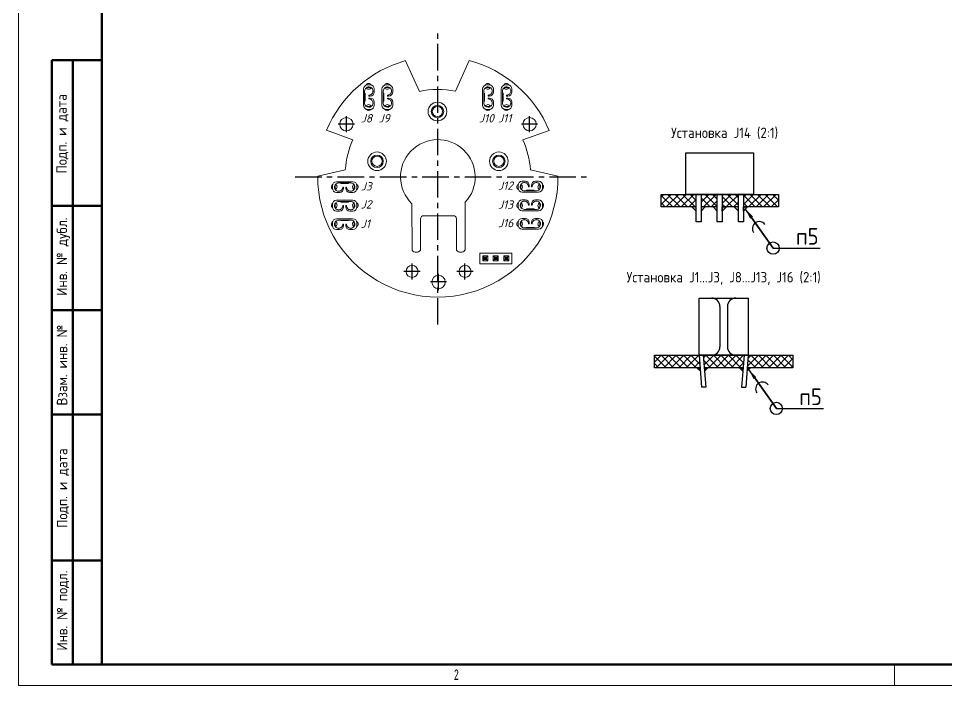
# Model space of a CAD drawing. Header units: millimetres. Extents: x 0 to 420, y 0 to 297.
# Drawn here: x 0 to 222.5, y 0 to 160 of the extents above; entities that cross this region are included whole.
import ezdxf
from ezdxf import colors
from ezdxf.entities.mleader import LeaderData, LeaderLine
from ezdxf.math import Vec2, Vec3

# ---------------------------------------------------------------- set-up
doc = ezdxf.new("R2010")
doc.units = ezdxf.units.MM
doc.linetypes.add('CENTER', pattern=[10.16, 6.35, -1.27, 1.27, -1.27])
doc.layers.add('ОСНОВНОЙ', color=7, linetype='Continuous', lineweight=25)
doc.styles.add('SLDTEXTSTYLE2', font='TXT', dxfattribs={"width": 0.605})
doc.styles.add('ГОСТ 2.304', font='isocpeui.ttf')
doc.styles.add('СПДС', font='isocpeur.ttf', dxfattribs={"width": 0.9})

# ---------------------------------------------------------------- blocks, each defined once
blk = doc.blocks.new('A$Ccf4c5d8f')
at = {"color": 0, "linetype": 'Continuous', "lineweight": 0}
for p, q in [((-167.15, 89.34), (-167.15, 91.88)), ((-167.15, 91.88), (-159.53, 91.88)), ((-159.53, 91.88), (-159.53, 89.34)), ((-159.53, 89.34), (-167.15, 89.34)), ((-166.48, 91.21), (-165.28, 91.21)), ((-166.48, 90.01), (-166.48, 91.21)), ((-166.48, 91.21), (-166.18, 90.91)), ((-166.48, 90.01), (-166.18, 90.31)), ((-165.28, 90.01), (-166.48, 90.01)), ((-166.18, 90.91), (-165.58, 90.91)), ((-166.18, 90.31), (-166.18, 90.91)), ((-166.18, 90.91), (-165.58, 90.91)), ((-166.18, 90.31), (-166.18, 90.91)), ((-166.13, 90.71), (-166.18, 90.71)), ((-166.13, 90.51), (-166.18, 90.51)), ((-165.58, 90.31), (-166.18, 90.31)), ((-165.58, 90.31), (-166.18, 90.31)), ((-165.63, 90.71), (-166.13, 90.71)), ((-166.13, 90.71), (-166.13, 90.51)), ((-165.63, 90.51), (-166.13, 90.51)), ((-165.58, 90.71), (-165.63, 90.71)), ((-165.63, 90.71), (-165.63, 90.51)), ((-165.58, 90.51), (-165.63, 90.51)), ((-165.28, 91.21), (-165.58, 90.91)), ((-165.58, 90.91), (-165.58, 90.31)), ((-165.58, 90.91), (-165.58, 90.31)), ((-165.28, 90.01), (-165.58, 90.31)), ((-165.28, 91.21), (-165.28, 90.01)), ((-163.94, 90.01), (-163.94, 91.21)), ((-163.94, 91.21), (-162.74, 91.21)), ((-163.94, 91.21), (-163.64, 90.91)), ((-163.94, 90.01), (-163.64, 90.31)), ((-162.74, 90.01), (-163.94, 90.01)), ((-163.64, 90.31), (-163.64, 90.91)), ((-163.64, 90.91), (-163.04, 90.91)), ((-163.64, 90.91), (-163.04, 90.91)), ((-163.64, 90.31), (-163.64, 90.91)), ((-163.59, 90.71), (-163.64, 90.71)), ((-163.59, 90.51), (-163.64, 90.51)), ((-163.04, 90.31), (-163.64, 90.31)), ((-163.04, 90.31), (-163.64, 90.31)), ((-163.09, 90.71), (-163.59, 90.71)), ((-163.59, 90.71), (-163.59, 90.51)), ((-163.09, 90.51), (-163.59, 90.51)), ((-163.04, 90.71), (-163.09, 90.71)), ((-163.09, 90.71), (-163.09, 90.51)), ((-163.04, 90.51), (-163.09, 90.51)), ((-162.74, 91.21), (-163.04, 90.91)), ((-163.04, 90.91), (-163.04, 90.31)), ((-163.04, 90.91), (-163.04, 90.31)), ((-162.74, 90.01), (-163.04, 90.31)), ((-162.74, 91.21), (-162.74, 90.01)), ((-161.4, 91.21), (-160.2, 91.21)), ((-161.4, 90.01), (-161.4, 91.21)), ((-161.4, 91.21), (-161.1, 90.91)), ((-161.4, 90.01), (-161.1, 90.31)), ((-160.2, 90.01), (-161.4, 90.01)), ((-161.1, 90.91), (-160.5, 90.91)), ((-161.1, 90.31), (-161.1, 90.91)), ((-161.1, 90.91), (-160.5, 90.91)), ((-161.1, 90.31), (-161.1, 90.91)), ((-161.05, 90.71), (-161.1, 90.71)), ((-161.05, 90.51), (-161.1, 90.51)), ((-160.5, 90.31), (-161.1, 90.31)), ((-160.5, 90.31), (-161.1, 90.31)), ((-160.55, 90.71), (-161.05, 90.71)), ((-161.05, 90.71), (-161.05, 90.51)), ((-160.55, 90.51), (-161.05, 90.51)), ((-160.5, 90.71), (-160.55, 90.71)), ((-160.55, 90.71), (-160.55, 90.51)), ((-160.5, 90.51), (-160.55, 90.51)), ((-160.2, 91.21), (-160.5, 90.91)), ((-160.5, 90.91), (-160.5, 90.31)), ((-160.5, 90.91), (-160.5, 90.31)), ((-160.2, 90.01), (-160.5, 90.31)), ((-160.2, 91.21), (-160.2, 90.01)), ((-155.96, 88.65), (-155.96, 77.22)), ((-153.92, 81.13), (-153.92, 88.65)), ((-145.29, 88.65), (-145.29, 81.13)), ((-143.23, 77.5), (-143.26, 88.65)), ((-174.58, 82.01), (-174.58, 82.6)), ((-173.93, 81.79), (-173.93, 82.83)), ((-173.58, 83.6), (-169.69, 83.6)), ((-170.19, 83.31), (-173.08, 83.31)), ((-172.58, 83.16), (-172.58, 83.31)), ((-170.68, 83.16), (-172.58, 83.16)), ((-170.68, 83.16), (-170.68, 83.31)), ((-169.34, 81.79), (-169.34, 82.83)), ((-168.69, 82.01), (-168.69, 82.6)), ((-130.05, 82.92), (-130.05, 82.69)), ((-130.02, 82.92), (-130.05, 82.92)), ((-130.05, 82.69), (-130.05, 82.1)), ((-129.4, 82.92), (-129.4, 82.92)), ((-129.4, 82.92), (-129.4, 81.87)), ((-129.4, 82.92), (-129.4, 82.92)), ((-128.35, 83.69), (-129.05, 83.69)), ((-127.35, 82.4), (-127.55, 82.4)), ((-127.35, 82.69), (-127.35, 82.4)), ((-126.85, 82.4), (-126.85, 82.69)), ((-126.66, 82.4), (-126.85, 82.4)), ((-125.16, 83.69), (-125.85, 83.69)), ((-124.8, 82.92), (-124.81, 82.92)), ((-124.81, 82.92), (-124.81, 82.92)), ((-124.81, 82.92), (-124.81, 81.87)), ((-124.16, 82.92), (-124.18, 82.92)), ((-124.16, 82.92), (-124.16, 82.69)), ((-124.16, 82.69), (-124.16, 82.1)), ((-174.58, 81.79), (-174.58, 82.01)), ((-174.58, 81.79), (-174.55, 81.79)), ((-173.93, 81.79), (-173.93, 81.79)), ((-173.93, 81.79), (-173.93, 81.79)), ((-173.58, 81.01), (-172.88, 81.01)), ((-172.08, 82.31), (-171.88, 82.31)), ((-171.88, 82.31), (-171.88, 82.01)), ((-171.38, 82.01), (-171.38, 82.31)), ((-171.38, 82.31), (-171.19, 82.31)), ((-170.38, 81.01), (-169.69, 81.01)), ((-169.34, 81.79), (-169.34, 81.79)), ((-169.34, 81.79), (-169.33, 81.79)), ((-168.71, 81.79), (-168.69, 81.79)), ((-168.69, 81.79), (-168.69, 82.01)), ((-146.05, 80.37), (-153.13, 80.37)), ((-125.16, 81.1), (-129.05, 81.1)), ((-128.55, 81.4), (-125.66, 81.4)), ((-128.05, 81.55), (-128.05, 81.4)), ((-128.05, 81.55), (-126.15, 81.55)), ((-126.15, 81.55), (-126.15, 81.4)), ((-174.58, 77.57), (-174.58, 78.16)), ((-173.93, 77.34), (-173.93, 78.39)), ((-173.58, 79.16), (-169.69, 79.16)), ((-170.19, 78.86), (-173.08, 78.86)), ((-172.58, 78.71), (-172.58, 78.86)), ((-170.68, 78.71), (-172.58, 78.71)), ((-170.68, 78.71), (-170.68, 78.86)), ((-169.34, 77.34), (-169.34, 78.39)), ((-168.69, 77.57), (-168.69, 78.16)), ((-130.05, 78.47), (-130.05, 78.25)), ((-130.02, 78.47), (-130.05, 78.47)), ((-130.05, 78.25), (-130.05, 77.66)), ((-129.4, 78.47), (-129.4, 78.47)), ((-129.4, 78.47), (-129.4, 77.43)), ((-129.4, 78.47), (-129.4, 78.47)), ((-128.35, 79.25), (-129.05, 79.25)), ((-127.35, 77.95), (-127.55, 77.95)), ((-127.35, 78.25), (-127.35, 77.95)), ((-126.85, 77.95), (-126.85, 78.25)), ((-126.66, 77.95), (-126.85, 77.95)), ((-125.16, 79.25), (-125.85, 79.25)), ((-124.8, 78.47), (-124.81, 78.47)), ((-124.81, 78.47), (-124.81, 78.47)), ((-124.81, 78.47), (-124.81, 77.43)), ((-124.16, 78.47), (-124.18, 78.47)), ((-124.16, 78.47), (-124.16, 78.25)), ((-124.16, 78.25), (-124.16, 77.66)), ((-174.58, 77.34), (-174.58, 77.57)), ((-174.58, 77.34), (-174.55, 77.34)), ((-173.93, 77.34), (-173.93, 77.34)), ((-173.93, 77.34), (-173.93, 77.34)), ((-173.58, 76.57), (-172.88, 76.57)), ((-172.08, 77.86), (-171.88, 77.86)), ((-171.88, 77.86), (-171.88, 77.57)), ((-171.38, 77.57), (-171.38, 77.86)), ((-171.38, 77.86), (-171.19, 77.86)), ((-170.38, 76.57), (-169.69, 76.57)), ((-169.34, 77.34), (-169.34, 77.34)), ((-169.34, 77.34), (-169.33, 77.34)), ((-168.71, 77.34), (-168.69, 77.34)), ((-168.69, 77.34), (-168.69, 77.57)), ((-125.16, 76.66), (-129.05, 76.66)), ((-128.55, 76.95), (-125.66, 76.95)), ((-128.05, 77.1), (-128.05, 76.95)), ((-128.05, 77.1), (-126.15, 77.1)), ((-126.15, 77.1), (-126.15, 76.95)), ((-174.58, 73.12), (-174.58, 73.71)), ((-173.93, 72.9), (-173.93, 73.94)), ((-173.58, 74.71), (-169.69, 74.71)), ((-170.19, 74.42), (-173.08, 74.42)), ((-172.58, 74.27), (-172.58, 74.42)), ((-170.68, 74.27), (-172.58, 74.27)), ((-172.08, 73.42), (-171.88, 73.42)), ((-171.88, 73.42), (-171.88, 73.12)), ((-171.38, 73.12), (-171.38, 73.42)), ((-171.38, 73.42), (-171.19, 73.42)), ((-170.68, 74.27), (-170.68, 74.42)), ((-169.34, 72.9), (-169.34, 73.94)), ((-168.69, 73.12), (-168.69, 73.71)), ((-130.05, 74.03), (-130.05, 73.8)), ((-130.02, 74.03), (-130.05, 74.03)), ((-130.05, 73.8), (-130.05, 73.21)), ((-129.4, 74.03), (-129.4, 74.03)), ((-129.4, 74.03), (-129.4, 72.98)), ((-129.4, 74.03), (-129.4, 74.03)), ((-128.35, 74.8), (-129.05, 74.8)), ((-127.35, 73.51), (-127.55, 73.51)), ((-127.35, 73.8), (-127.35, 73.51)), ((-126.85, 73.51), (-126.85, 73.8)), ((-126.66, 73.51), (-126.85, 73.51)), ((-125.16, 74.8), (-125.85, 74.8)), ((-124.8, 74.03), (-124.81, 74.03)), ((-124.81, 74.03), (-124.81, 74.03)), ((-124.81, 74.03), (-124.81, 72.98)), ((-124.16, 74.03), (-124.18, 74.03)), ((-124.16, 74.03), (-124.16, 73.8)), ((-124.16, 73.8), (-124.16, 73.21)), ((-174.58, 72.9), (-174.58, 73.12)), ((-174.58, 72.9), (-174.55, 72.9)), ((-173.93, 72.9), (-173.93, 72.9)), ((-173.93, 72.9), (-173.93, 72.9)), ((-173.58, 72.12), (-172.88, 72.12)), ((-170.38, 72.12), (-169.69, 72.12)), ((-169.34, 72.9), (-169.34, 72.9)), ((-169.34, 72.9), (-169.33, 72.9)), ((-168.71, 72.9), (-168.69, 72.9)), ((-168.69, 72.9), (-168.69, 73.12)), ((-125.16, 72.21), (-129.05, 72.21)), ((-128.55, 72.51), (-125.66, 72.51)), ((-128.05, 72.66), (-128.05, 72.51)), ((-128.05, 72.66), (-126.15, 72.66)), ((-126.15, 72.66), (-126.15, 72.51)), ((-171.65, 69.34), (-178.25, 70.87)), ((-120.65, 70.87), (-127.25, 69.34)), ((-176.14, 59.9), (-169.85, 62.16)), ((-129.05, 62.16), (-122.76, 59.87)), ((-167.22, 53.86), (-167.22, 53.16)), ((-166.44, 54.86), (-166.22, 54.86)), ((-166.44, 54.86), (-166.44, 54.83)), ((-166.44, 54.21), (-166.44, 54.21)), ((-166.44, 54.21), (-166.44, 54.21)), ((-166.44, 54.21), (-165.4, 54.21)), ((-166.22, 54.86), (-165.63, 54.86)), ((-164.63, 53.86), (-164.63, 49.97)), ((-162.77, 53.86), (-162.77, 53.16)), ((-162, 54.86), (-161.77, 54.86)), ((-162, 54.86), (-162, 54.83)), ((-162, 54.21), (-162, 54.21)), ((-162, 54.21), (-162, 54.21)), ((-162, 54.21), (-160.95, 54.21)), ((-161.77, 54.86), (-161.18, 54.86)), ((-160.18, 53.86), (-160.18, 49.97)), ((-138.64, 53.86), (-138.64, 53.16)), ((-137.87, 54.86), (-137.64, 54.86)), ((-137.87, 54.86), (-137.87, 54.83)), ((-137.87, 54.21), (-137.87, 54.21)), ((-137.87, 54.21), (-137.87, 54.21)), ((-137.87, 54.21), (-136.82, 54.21)), ((-137.64, 54.86), (-137.05, 54.86)), ((-136.05, 53.86), (-136.05, 49.97)), ((-134.2, 53.86), (-134.2, 53.16)), ((-133.42, 54.86), (-133.2, 54.86)), ((-133.42, 54.86), (-133.42, 54.83)), ((-133.42, 54.21), (-133.42, 54.21)), ((-133.42, 54.21), (-133.42, 54.21)), ((-133.42, 54.21), (-132.38, 54.21)), ((-133.2, 54.86), (-132.61, 54.86)), ((-131.61, 53.86), (-131.61, 49.97)), ((-165.92, 52.16), (-166.22, 52.16)), ((-166.22, 51.66), (-165.92, 51.66)), ((-165.92, 52.36), (-165.92, 52.16)), ((-165.92, 51.66), (-165.92, 51.47)), ((-165.07, 52.86), (-164.92, 52.86)), ((-165.07, 50.96), (-165.07, 52.86)), ((-164.92, 50.47), (-164.92, 53.36)), ((-161.48, 52.16), (-161.77, 52.16)), ((-161.77, 51.66), (-161.48, 51.66)), ((-161.48, 52.36), (-161.48, 52.16)), ((-161.48, 51.66), (-161.48, 51.47)), ((-160.63, 52.86), (-160.48, 52.86)), ((-160.63, 50.96), (-160.63, 52.86)), ((-160.48, 50.47), (-160.48, 53.36)), ((-137.35, 52.16), (-137.64, 52.16)), ((-137.64, 51.66), (-137.35, 51.66)), ((-137.35, 52.36), (-137.35, 52.16)), ((-137.35, 51.66), (-137.35, 51.47)), ((-136.5, 52.86), (-136.35, 52.86)), ((-136.5, 50.96), (-136.5, 52.86)), ((-136.35, 50.47), (-136.35, 53.36)), ((-132.9, 52.16), (-133.2, 52.16)), ((-133.2, 51.66), (-132.9, 51.66)), ((-132.9, 52.36), (-132.9, 52.16)), ((-132.9, 51.66), (-132.9, 51.47)), ((-132.05, 52.86), (-131.9, 52.86)), ((-132.05, 50.96), (-132.05, 52.86)), ((-131.9, 50.47), (-131.9, 53.36)), ((-167.22, 50.66), (-167.22, 49.97)), ((-166.44, 49.62), (-166.44, 49.62)), ((-166.44, 49.62), (-165.4, 49.62)), ((-166.44, 49.62), (-166.44, 49.61)), ((-166.44, 48.99), (-166.44, 48.97)), ((-166.44, 48.97), (-166.22, 48.97)), ((-166.22, 48.97), (-165.63, 48.97)), ((-165.07, 50.96), (-164.92, 50.96)), ((-162.77, 50.66), (-162.77, 49.97)), ((-162, 49.62), (-162, 49.62)), ((-162, 49.62), (-160.95, 49.62)), ((-162, 49.62), (-162, 49.61)), ((-162, 48.99), (-162, 48.97)), ((-162, 48.97), (-161.77, 48.97)), ((-161.77, 48.97), (-161.18, 48.97)), ((-160.63, 50.96), (-160.48, 50.96)), ((-153.68, 50.51), (-156.98, 43.14)), ((-141.73, 43.18), (-145.03, 50.55)), ((-138.64, 50.66), (-138.64, 49.97)), ((-137.87, 49.62), (-137.87, 49.62)), ((-137.87, 49.62), (-136.82, 49.62)), ((-137.87, 49.62), (-137.87, 49.61)), ((-137.87, 48.99), (-137.87, 48.97)), ((-137.87, 48.97), (-137.64, 48.97)), ((-137.64, 48.97), (-137.05, 48.97)), ((-136.5, 50.96), (-136.35, 50.96)), ((-134.2, 50.66), (-134.2, 49.97)), ((-133.42, 49.62), (-133.42, 49.62)), ((-133.42, 49.62), (-132.38, 49.62)), ((-133.42, 49.62), (-133.42, 49.61)), ((-133.42, 48.99), (-133.42, 48.97)), ((-133.42, 48.97), (-133.2, 48.97)), ((-133.2, 48.97), (-132.61, 48.97)), ((-132.05, 50.96), (-131.9, 50.96))]:
    blk.add_line(p, q, dxfattribs=at)
for centre, radius in [((-149.61, 96.27), 1.6), ((-155.96, 93.73), 1.44), ((-143.26, 93.73), 1.44), ((-171.45, 58.42), 1.6), ((-127.51, 58.42), 1.6)]:
    blk.add_circle(centre, radius, dxfattribs=at)
for centre, radius, start, end in [((-149.45, 71.07), 28.8, 359.5856, 180.4136), ((-154.94, 87.88), 1.27, 36.8699, 143.1301), ((-144.27, 87.88), 1.27, 36.8699, 143.1301), ((-174.13, 82.35), 0.685, 125.3282, 229.4859), ((-173.58, 82.6), 1, 90, 180), ((-173.08, 82.31), 1, 90, 180), ((-174.13, 82.35), 0.685, 291.3784, 63.7368), ((-170.19, 82.31), 1, 342.8425, 90), ((-169.05, 82.35), 0.685, 121.4823, 243.0586), ((-169.69, 82.6), 1, 0, 90), ((-169.05, 82.35), 0.685, 298.8599, 64.5207), ((-129.68, 82.35), 0.685, 118.8599, 244.5207), ((-129.05, 82.69), 1, 90, 180), ((-128.55, 82.4), 1, 162.8425, 270), ((-129.68, 82.35), 0.685, 301.4823, 63.0586), ((-128.35, 82.69), 1, 0, 90), ((-128.55, 82.4), 1, 360, 17.1575), ((-125.85, 82.69), 1, 90, 180), ((-125.66, 82.4), 1, 162.8425, 180), ((-125.66, 82.4), 1, 270, 0), ((-124.6, 82.35), 0.685, 111.3784, 243.7368), ((-125.16, 82.69), 1, 0, 90), ((-125.66, 82.4), 1, 0, 17.1575), ((-124.6, 82.35), 0.685, 305.3282, 49.4859), ((-173.58, 82.01), 1, 180, 270), ((-173.08, 82.31), 1, 180, 197.1575), ((-172.88, 82.01), 1, 270, 360), ((-173.08, 82.31), 1, 342.8425, 360), ((-170.38, 82.01), 1, 180, 270), ((-170.19, 82.31), 1, 180, 197.1575), ((-169.69, 82.01), 1, 270, 360), ((-153.16, 81.13), 0.762, 180, 272.1291), ((-146.05, 81.13), 0.762, 269.998, 0.002), ((-129.05, 82.1), 1, 180, 270), ((-125.16, 82.1), 1, 270, 360), ((-174.13, 77.91), 0.685, 125.3282, 229.4859), ((-173.58, 78.16), 1, 90, 180), ((-173.08, 77.86), 1, 90, 180), ((-174.13, 77.91), 0.685, 291.3784, 63.7368), ((-170.19, 77.86), 1, 342.8425, 90), ((-169.05, 77.91), 0.685, 121.4823, 243.0586), ((-169.69, 78.16), 1, 0, 90), ((-169.05, 77.91), 0.685, 298.8599, 64.5207), ((-129.68, 77.91), 0.685, 118.8599, 244.5207), ((-129.05, 78.25), 1, 90, 180), ((-128.55, 77.95), 1, 162.8425, 270), ((-129.68, 77.91), 0.685, 301.4823, 63.0586), ((-128.35, 78.25), 1, 0, 90), ((-128.55, 77.95), 1, 360, 17.1575), ((-125.85, 78.25), 1, 90, 180), ((-125.66, 77.95), 1, 162.8425, 180), ((-125.66, 77.95), 1, 270, 0), ((-124.6, 77.91), 0.685, 111.3784, 243.7368), ((-125.16, 78.25), 1, 0, 90), ((-125.66, 77.95), 1, 0, 17.1575), ((-124.6, 77.91), 0.685, 305.3282, 49.4859), ((-173.58, 77.57), 1, 180, 270), ((-173.08, 77.86), 1, 180, 197.1575), ((-172.88, 77.57), 1, 270, 360), ((-173.08, 77.86), 1, 342.8425, 360), ((-170.38, 77.57), 1, 180, 270), ((-170.19, 77.86), 1, 180, 197.1575), ((-169.69, 77.57), 1, 270, 360), ((-149.45, 71.07), 8.95, 136.6476, 45.9156), ((-129.05, 77.66), 1, 180, 270), ((-125.16, 77.66), 1, 270, 360), ((-174.13, 73.46), 0.685, 125.3282, 229.4859), ((-173.58, 73.71), 1, 90, 180), ((-173.08, 73.42), 1, 90, 180), ((-173.08, 73.42), 1, 180, 197.1575), ((-174.13, 73.46), 0.685, 291.3784, 63.7368), ((-173.08, 73.42), 1, 342.8425, 360), ((-170.19, 73.42), 1, 180, 197.1575), ((-170.19, 73.42), 1, 342.8425, 90), ((-169.05, 73.46), 0.685, 121.4823, 243.0586), ((-169.69, 73.71), 1, 0, 90), ((-169.05, 73.46), 0.685, 298.8599, 64.5207), ((-129.68, 73.46), 0.685, 118.8599, 244.5207), ((-129.05, 73.8), 1, 90, 180), ((-128.55, 73.51), 1, 162.8425, 270), ((-129.68, 73.46), 0.685, 301.4823, 63.0586), ((-128.35, 73.8), 1, 0, 90), ((-128.55, 73.51), 1, 360, 17.1575), ((-125.85, 73.8), 1, 90, 180), ((-125.66, 73.51), 1, 162.8425, 180), ((-125.66, 73.51), 1, 270, 0), ((-124.6, 73.46), 0.685, 111.3784, 243.7368), ((-125.16, 73.8), 1, 0, 90), ((-125.66, 73.51), 1, 0, 17.1575), ((-124.6, 73.46), 0.685, 305.3282, 49.4859), ((-173.58, 73.12), 1, 180, 270), ((-172.88, 73.12), 1, 270, 360), ((-170.38, 73.12), 1, 180, 270), ((-169.69, 73.12), 1, 270, 360), ((-129.05, 73.21), 1, 180, 270), ((-125.16, 73.21), 1, 270, 360), ((-149.45, 71.07), 22.26, 184.4625, 203.6063), ((-164.08, 67.31), 2.23, 90, 270), ((-164.08, 67.31), 2.23, 270, 90), ((-134.87, 67.31), 2.23, 0, 180), ((-149.45, 71.07), 22.26, 336.3937, 355.5364), ((-164.08, 67.31), 1.5, 90, 270), ((-164.08, 67.31), 1.23, 90, 270), ((-164.08, 67.31), 1.5, 270, 90), ((-164.08, 67.31), 1.23, 270, 90), ((-134.87, 67.31), 2.23, 180, 0), ((-134.87, 67.31), 1.5, 0, 180), ((-134.87, 67.31), 1.5, 180, 0), ((-134.87, 67.31), 1.23, 0, 180), ((-134.87, 67.31), 1.23, 180, 0), ((-149.45, 71.07), 28.93, 202.7279, 254.9144), ((-149.45, 71.07), 28.94, 285.4671, 337.2282), ((-149.35, 55.37), 2.23, 0, 180), ((-149.35, 55.37), 1.5, 0, 180), ((-149.35, 55.37), 1.23, 0, 180), ((-166.22, 53.86), 1, 90, 180), ((-165.88, 54.41), 0.685, 201.3784, 333.7368), ((-165.88, 54.41), 0.685, 90, 139.4859), ((-165.92, 53.36), 1, 90, 107.1575), ((-165.92, 53.36), 1, 0, 90), ((-165.88, 54.41), 0.685, 35.3282, 90), ((-165.63, 53.86), 1, 0, 90), ((-161.77, 53.86), 1, 90, 180), ((-161.43, 54.41), 0.685, 201.3784, 333.7368), ((-161.43, 54.41), 0.685, 90, 139.4859), ((-161.48, 53.36), 1, 90, 107.1575), ((-161.48, 53.36), 1, 0, 90), ((-161.43, 54.41), 0.685, 35.3282, 90), ((-161.18, 53.86), 1, 0, 90), ((-149.35, 55.37), 2.23, 180, 0), ((-149.35, 55.37), 1.5, 180, 0), ((-149.35, 55.37), 1.23, 180, 0), ((-137.64, 53.86), 1, 90, 180), ((-137.3, 54.41), 0.685, 201.3784, 333.7368), ((-137.3, 54.41), 0.685, 90, 139.4859), ((-137.35, 53.36), 1, 90, 107.1575), ((-137.35, 53.36), 1, 0, 90), ((-137.3, 54.41), 0.685, 35.3282, 90), ((-137.05, 53.86), 1, 0, 90), ((-133.2, 53.86), 1, 90, 180), ((-132.86, 54.41), 0.685, 201.3784, 333.7368), ((-132.86, 54.41), 0.685, 90, 139.4859), ((-132.9, 53.36), 1, 90, 107.1575), ((-132.9, 53.36), 1, 0, 90), ((-132.86, 54.41), 0.685, 35.3282, 90), ((-132.61, 53.86), 1, 0, 90), ((-166.22, 53.16), 1, 180, 270), ((-166.22, 50.66), 1, 90, 180), ((-165.92, 53.36), 1, 252.8425, 270), ((-165.92, 50.47), 1, 90, 107.1575), ((-161.77, 53.16), 1, 180, 270), ((-161.77, 50.66), 1, 90, 180), ((-161.48, 53.36), 1, 252.8425, 270), ((-161.48, 50.47), 1, 90, 107.1575), ((-137.64, 53.16), 1, 180, 270), ((-137.64, 50.66), 1, 90, 180), ((-137.35, 53.36), 1, 252.8425, 270), ((-137.35, 50.47), 1, 90, 107.1575), ((-133.2, 53.16), 1, 180, 270), ((-133.2, 50.66), 1, 90, 180), ((-132.9, 53.36), 1, 252.8425, 270), ((-132.9, 50.47), 1, 90, 107.1575), ((-166.22, 49.97), 1, 180, 270), ((-165.88, 49.33), 0.685, 90, 153.0586), ((-165.88, 49.33), 0.685, 208.8599, 334.5207), ((-165.92, 50.47), 1, 252.8425, 0), ((-165.88, 49.33), 0.685, 31.4823, 90), ((-165.63, 49.97), 1, 270, 360), ((-161.77, 49.97), 1, 180, 270), ((-161.43, 49.33), 0.685, 90, 153.0586), ((-161.43, 49.33), 0.685, 208.8599, 334.5207), ((-161.48, 50.47), 1, 252.8425, 0), ((-161.43, 49.33), 0.685, 31.4823, 90), ((-161.18, 49.97), 1, 270, 360), ((-149.45, 71.07), 21, 258.3849, 282.1417), ((-137.64, 49.97), 1, 180, 270), ((-137.3, 49.33), 0.685, 90, 153.0586), ((-137.3, 49.33), 0.685, 208.8599, 334.5207), ((-137.35, 50.47), 1, 252.8425, 0), ((-137.3, 49.33), 0.685, 31.4823, 90), ((-137.05, 49.97), 1, 270, 360), ((-133.2, 49.97), 1, 180, 270), ((-132.86, 49.33), 0.685, 90, 153.0586), ((-132.86, 49.33), 0.685, 208.8599, 334.5207), ((-132.9, 50.47), 1, 252.8425, 0), ((-132.86, 49.33), 0.685, 31.4823, 90), ((-132.61, 49.97), 1, 270, 360)]:
    blk.add_arc(centre, radius, start, end, dxfattribs=at)
for points in [[(-129.5, 82.69), (-129.49, 82.72), (-129.48, 82.75), (-129.43, 82.87), (-129.38, 82.96), (-129.25, 83.12), (-129.17, 83.18), (-129.02, 83.28), (-128.93, 83.33), (-128.74, 83.38), (-128.64, 83.4), (-128.45, 83.4), (-128.35, 83.38), (-128.16, 83.33), (-128.07, 83.28), (-127.92, 83.18), (-127.84, 83.12), (-127.71, 82.96), (-127.66, 82.87), (-127.61, 82.75), (-127.6, 82.72), (-127.59, 82.69)], [(-126.61, 82.69), (-126.6, 82.72), (-126.59, 82.75), (-126.54, 82.87), (-126.49, 82.96), (-126.36, 83.12), (-126.28, 83.18), (-126.13, 83.28), (-126.04, 83.33), (-125.85, 83.38), (-125.75, 83.4), (-125.56, 83.4), (-125.46, 83.38), (-125.27, 83.33), (-125.18, 83.28), (-125.03, 83.18), (-124.95, 83.12), (-124.82, 82.96), (-124.77, 82.87), (-124.72, 82.75), (-124.71, 82.72), (-124.7, 82.69)], [(-172.12, 82.01), (-172.13, 81.98), (-172.14, 81.95), (-172.19, 81.83), (-172.24, 81.74), (-172.37, 81.59), (-172.45, 81.52), (-172.6, 81.42), (-172.69, 81.38), (-172.88, 81.32), (-172.98, 81.31), (-173.17, 81.31), (-173.27, 81.32), (-173.46, 81.38), (-173.55, 81.42), (-173.7, 81.52), (-173.78, 81.59), (-173.91, 81.74), (-173.96, 81.83), (-174.01, 81.95), (-174.02, 81.98), (-174.03, 82.01)], [(-169.23, 82.01), (-169.24, 81.98), (-169.25, 81.95), (-169.3, 81.83), (-169.35, 81.74), (-169.48, 81.59), (-169.56, 81.52), (-169.71, 81.42), (-169.8, 81.38), (-169.99, 81.32), (-170.09, 81.31), (-170.28, 81.31), (-170.38, 81.32), (-170.57, 81.38), (-170.66, 81.42), (-170.81, 81.52), (-170.89, 81.59), (-171.02, 81.74), (-171.07, 81.83), (-171.12, 81.95), (-171.13, 81.98), (-171.14, 82.01)], [(-129.5, 78.25), (-129.49, 78.28), (-129.48, 78.31), (-129.43, 78.43), (-129.38, 78.52), (-129.25, 78.67), (-129.17, 78.74), (-129.02, 78.84), (-128.93, 78.88), (-128.74, 78.94), (-128.64, 78.95), (-128.45, 78.95), (-128.35, 78.94), (-128.16, 78.88), (-128.07, 78.84), (-127.92, 78.74), (-127.84, 78.67), (-127.71, 78.52), (-127.66, 78.43), (-127.61, 78.31), (-127.6, 78.28), (-127.59, 78.25)], [(-126.61, 78.25), (-126.6, 78.28), (-126.59, 78.31), (-126.54, 78.43), (-126.49, 78.52), (-126.36, 78.67), (-126.28, 78.74), (-126.13, 78.84), (-126.04, 78.88), (-125.85, 78.94), (-125.75, 78.95), (-125.56, 78.95), (-125.46, 78.94), (-125.27, 78.88), (-125.18, 78.84), (-125.03, 78.74), (-124.95, 78.67), (-124.82, 78.52), (-124.77, 78.43), (-124.72, 78.31), (-124.71, 78.28), (-124.7, 78.25)], [(-172.12, 77.57), (-172.13, 77.54), (-172.14, 77.51), (-172.19, 77.39), (-172.24, 77.3), (-172.37, 77.14), (-172.45, 77.08), (-172.6, 76.98), (-172.69, 76.94), (-172.88, 76.88), (-172.98, 76.86), (-173.17, 76.86), (-173.27, 76.88), (-173.46, 76.94), (-173.55, 76.98), (-173.7, 77.08), (-173.78, 77.14), (-173.91, 77.3), (-173.96, 77.39), (-174.01, 77.51), (-174.02, 77.54), (-174.03, 77.57)], [(-169.23, 77.57), (-169.24, 77.54), (-169.25, 77.51), (-169.3, 77.39), (-169.35, 77.3), (-169.48, 77.14), (-169.56, 77.08), (-169.71, 76.98), (-169.8, 76.94), (-169.99, 76.88), (-170.09, 76.86), (-170.28, 76.86), (-170.38, 76.88), (-170.57, 76.94), (-170.66, 76.98), (-170.81, 77.08), (-170.89, 77.14), (-171.02, 77.3), (-171.07, 77.39), (-171.12, 77.51), (-171.13, 77.54), (-171.14, 77.57)], [(-129.5, 73.8), (-129.49, 73.83), (-129.48, 73.86), (-129.43, 73.98), (-129.38, 74.07), (-129.25, 74.23), (-129.17, 74.29), (-129.02, 74.39), (-128.93, 74.44), (-128.74, 74.49), (-128.64, 74.51), (-128.45, 74.51), (-128.35, 74.49), (-128.16, 74.44), (-128.07, 74.39), (-127.92, 74.29), (-127.84, 74.23), (-127.71, 74.07), (-127.66, 73.98), (-127.61, 73.86), (-127.6, 73.83), (-127.59, 73.8)], [(-126.61, 73.8), (-126.6, 73.83), (-126.59, 73.86), (-126.54, 73.98), (-126.49, 74.07), (-126.36, 74.23), (-126.28, 74.29), (-126.13, 74.39), (-126.04, 74.44), (-125.85, 74.49), (-125.75, 74.51), (-125.56, 74.51), (-125.46, 74.49), (-125.27, 74.44), (-125.18, 74.39), (-125.03, 74.29), (-124.95, 74.23), (-124.82, 74.07), (-124.77, 73.98), (-124.72, 73.86), (-124.71, 73.83), (-124.7, 73.8)], [(-172.12, 73.12), (-172.13, 73.09), (-172.14, 73.06), (-172.19, 72.94), (-172.24, 72.85), (-172.37, 72.7), (-172.45, 72.63), (-172.6, 72.53), (-172.69, 72.49), (-172.88, 72.43), (-172.98, 72.42), (-173.17, 72.42), (-173.27, 72.43), (-173.46, 72.49), (-173.55, 72.53), (-173.7, 72.63), (-173.78, 72.7), (-173.91, 72.85), (-173.96, 72.94), (-174.01, 73.06), (-174.02, 73.09), (-174.03, 73.12)], [(-169.23, 73.12), (-169.24, 73.09), (-169.25, 73.06), (-169.3, 72.94), (-169.35, 72.85), (-169.48, 72.7), (-169.56, 72.63), (-169.71, 72.53), (-169.8, 72.49), (-169.99, 72.43), (-170.09, 72.42), (-170.28, 72.42), (-170.38, 72.43), (-170.57, 72.49), (-170.66, 72.53), (-170.81, 72.63), (-170.89, 72.7), (-171.02, 72.85), (-171.07, 72.94), (-171.12, 73.06), (-171.13, 73.09), (-171.14, 73.12)], [(-166.22, 52.4), (-166.25, 52.41), (-166.28, 52.42), (-166.4, 52.47), (-166.49, 52.53), (-166.64, 52.66), (-166.71, 52.73), (-166.81, 52.88), (-166.85, 52.97), (-166.91, 53.16), (-166.92, 53.26), (-166.92, 53.45), (-166.91, 53.55), (-166.85, 53.74), (-166.81, 53.83), (-166.71, 53.98), (-166.64, 54.06), (-166.49, 54.19), (-166.4, 54.24), (-166.28, 54.29), (-166.25, 54.3), (-166.22, 54.31)], [(-161.77, 52.4), (-161.8, 52.41), (-161.83, 52.42), (-161.95, 52.47), (-162.04, 52.53), (-162.2, 52.66), (-162.26, 52.73), (-162.36, 52.88), (-162.41, 52.97), (-162.46, 53.16), (-162.48, 53.26), (-162.48, 53.45), (-162.46, 53.55), (-162.41, 53.74), (-162.36, 53.83), (-162.26, 53.98), (-162.2, 54.06), (-162.04, 54.19), (-161.95, 54.24), (-161.83, 54.29), (-161.8, 54.3), (-161.77, 54.31)], [(-137.64, 52.4), (-137.67, 52.41), (-137.7, 52.42), (-137.82, 52.47), (-137.91, 52.53), (-138.07, 52.66), (-138.13, 52.73), (-138.23, 52.88), (-138.28, 52.97), (-138.33, 53.16), (-138.35, 53.26), (-138.35, 53.45), (-138.33, 53.55), (-138.28, 53.74), (-138.23, 53.83), (-138.13, 53.98), (-138.07, 54.06), (-137.91, 54.19), (-137.82, 54.24), (-137.7, 54.29), (-137.67, 54.3), (-137.64, 54.31)], [(-133.2, 52.4), (-133.23, 52.41), (-133.26, 52.42), (-133.38, 52.47), (-133.47, 52.53), (-133.62, 52.66), (-133.69, 52.73), (-133.79, 52.88), (-133.83, 52.97), (-133.89, 53.16), (-133.9, 53.26), (-133.9, 53.45), (-133.89, 53.55), (-133.83, 53.74), (-133.79, 53.83), (-133.69, 53.98), (-133.62, 54.06), (-133.47, 54.19), (-133.38, 54.24), (-133.26, 54.29), (-133.23, 54.3), (-133.2, 54.31)], [(-166.22, 49.51), (-166.25, 49.52), (-166.28, 49.53), (-166.4, 49.58), (-166.49, 49.64), (-166.64, 49.77), (-166.71, 49.84), (-166.81, 49.99), (-166.85, 50.08), (-166.91, 50.27), (-166.92, 50.37), (-166.92, 50.56), (-166.91, 50.66), (-166.85, 50.85), (-166.81, 50.94), (-166.71, 51.09), (-166.64, 51.17), (-166.49, 51.3), (-166.4, 51.35), (-166.28, 51.4), (-166.25, 51.41), (-166.22, 51.42)], [(-161.77, 49.51), (-161.8, 49.52), (-161.83, 49.53), (-161.95, 49.58), (-162.04, 49.64), (-162.2, 49.77), (-162.26, 49.84), (-162.36, 49.99), (-162.41, 50.08), (-162.46, 50.27), (-162.48, 50.37), (-162.48, 50.56), (-162.46, 50.66), (-162.41, 50.85), (-162.36, 50.94), (-162.26, 51.09), (-162.2, 51.17), (-162.04, 51.3), (-161.95, 51.35), (-161.83, 51.4), (-161.8, 51.41), (-161.77, 51.42)], [(-137.64, 49.51), (-137.67, 49.52), (-137.7, 49.53), (-137.82, 49.58), (-137.91, 49.64), (-138.07, 49.77), (-138.13, 49.84), (-138.23, 49.99), (-138.28, 50.08), (-138.33, 50.27), (-138.35, 50.37), (-138.35, 50.56), (-138.33, 50.66), (-138.28, 50.85), (-138.23, 50.94), (-138.13, 51.09), (-138.07, 51.17), (-137.91, 51.3), (-137.82, 51.35), (-137.7, 51.4), (-137.67, 51.41), (-137.64, 51.42)], [(-133.2, 49.51), (-133.23, 49.52), (-133.26, 49.53), (-133.38, 49.58), (-133.47, 49.64), (-133.62, 49.77), (-133.69, 49.84), (-133.79, 49.99), (-133.83, 50.08), (-133.89, 50.27), (-133.9, 50.37), (-133.9, 50.56), (-133.89, 50.66), (-133.83, 50.85), (-133.79, 50.94), (-133.69, 51.09), (-133.62, 51.17), (-133.47, 51.3), (-133.38, 51.35), (-133.26, 51.4), (-133.23, 51.41), (-133.2, 51.42)]]:
    blk.add_open_spline(points, degree=3, knots=[-0.4047892, -0.4047892, -0.4047892, -0.4047892, -0.3954885, -0.3954885, -0.3661012, -0.3661012, -0.3367139, -0.3367139, -0.308117, -0.308117, -0.2795202, -0.2795202, -0.2509234, -0.2509234, -0.2223265, -0.2223265, -0.1929392, -0.1929392, -0.1635519, -0.1635519, -0.1542512, -0.1542512, -0.1542512, -0.1542512], dxfattribs=at)

msp = doc.modelspace()

# ---------------------------------------------------------------- hatches: boundary and pattern name
h = msp.add_hatch()
h.set_pattern_fill('ANSI37', color=256, scale=0.4)
h.set_pattern_definition([(45, (1.6, -3), (-0.8980256, 0.8980256), []), (135, (1.6, -3), (-0.8980256, -0.8980256), [])])
h.paths.add_polyline_path([(162.44, 114.765), (162.44, 117.765), (154.064, 117.765), (154.064, 114.765)])
h.paths.add_polyline_path([(167.52, 117.765), (163.64, 117.765), (163.64, 114.765), (166.01, 114.765), (167.52, 114.765)])
h.paths.add_polyline_path([(172.6, 114.765), (172.6, 117.765), (168.72, 117.765), (168.72, 114.765)])
h.paths.add_polyline_path([(182.176, 114.765), (182.176, 117.765), (173.8, 117.765), (173.8, 114.765), (175.31, 114.765)])
h = msp.add_hatch(color=256)
h.dxf.hatch_style = 1
h.paths.add_polyline_path([(162.44, 113.765), (162.44, 114.765), (161.44, 114.765)])
h.paths.add_polyline_path([(163.64, 113.765), (164.64, 114.765), (163.64, 114.765)])
h = msp.add_hatch(color=256)
h.dxf.hatch_style = 1
h.paths.add_polyline_path([(167.52, 113.765), (167.52, 114.765), (166.52, 114.765)])
h.paths.add_polyline_path([(168.72, 113.765), (169.72, 114.765), (168.72, 114.765)])
h.paths.add_polyline_path([(172.6, 113.765), (172.6, 114.765), (171.6, 114.765)])
h.paths.add_polyline_path([(174.8, 114.765), (173.8, 114.765), (173.8, 113.765)])
h = msp.add_hatch()
h.set_pattern_fill('ANSI37', color=256, scale=0.4)
h.set_pattern_definition([(45, (-156.649, -86.0616), (-0.8980256, 0.8980256), []), (135, (-156.649, -86.0616), (-0.8980256, -0.8980256), [])])
h.paths.add_polyline_path([(185.656, 76.202), (185.656, 79.202), (174.95, 79.202), (174.71, 76.202)])
h.paths.add_polyline_path([(164.17, 79.202), (164.41, 76.202), (173.71, 76.202), (173.95, 79.202)])
h.paths.add_polyline_path([(152.464, 79.202), (152.464, 76.202), (163.41, 76.202), (163.17, 79.202)])
h = msp.add_hatch(color=256)
h.dxf.hatch_style = 1
h.paths.add_polyline_path([(163.41, 76.202), (162.597, 76.202), (163.475, 75.392)])
h.paths.add_polyline_path([(165.287, 76.202), (164.41, 76.202), (164.475, 75.392)])
h = msp.add_hatch(color=256)
h.dxf.hatch_style = 1
h.paths.add_polyline_path([(174.71, 76.202), (175.522, 76.202), (174.645, 75.392)])
h.paths.add_polyline_path([(172.832, 76.202), (173.71, 76.202), (173.645, 75.392)])

# ---------------------------------------------------------------- linework, layer by layer
at = {"color": 7, "linetype": 'Continuous', "lineweight": 18}
for p, q in [((0, 297), (0, 0)), ((0, 0), (420, 0))]:
    msp.add_line(p, q, dxfattribs=at)
at = {"color": 7, "linetype": 'Continuous', "lineweight": 50}
for p, q in [((20, 292), (20, 5)), ((20, 292), (20, 5)), ((8, 5), (8, 150)), ((8, 150), (20, 150)), ((13, 5), (13, 150)), ((20, 115), (8, 115)), ((20, 90), (8, 90)), ((20, 65), (8, 65)), ((8, 30), (20, 30)), ((8, 5), (20, 5)), ((20, 5), (415, 5))]:
    msp.add_line(p, q, dxfattribs=at)
at = {"linetype": 'CENTER'}
for p, q in [((100.536, 86.547), (100.536, 157.376)), ((66.33, 121.961), (137.159, 121.961))]:
    msp.add_line(p, q, dxfattribs=at)
for p, q in [((78.593, 134.615), (78.593, 136.545)), ((122.535, 134.615), (122.535, 136.545)), ((78.593, 134.615), (76.664, 134.615)), ((78.593, 132.686), (78.593, 134.615)), ((80.523, 134.615), (78.593, 134.615)), ((122.535, 134.615), (120.606, 134.615)), ((122.535, 132.686), (122.535, 134.615)), ((124.465, 134.615), (122.535, 134.615)), ((161.44, 114.765), (162.44, 113.765)), ((163.64, 113.765), (164.64, 114.765)), ((166.52, 114.765), (167.52, 113.765)), ((180.911, 104.911), (174.3, 114.265)), ((94.341, 99.309), (94.341, 101.239)), ((107.041, 99.309), (107.041, 101.239)), ((94.341, 99.309), (92.412, 99.309)), ((94.341, 97.38), (94.341, 99.309)), ((96.271, 99.309), (94.341, 99.309)), ((100.691, 96.769), (100.691, 98.699)), ((107.041, 99.309), (105.112, 99.309)), ((107.041, 97.38), (107.041, 99.309)), ((108.971, 99.309), (107.041, 99.309)), ((100.691, 96.769), (98.762, 96.769)), ((100.691, 94.84), (100.691, 96.769)), ((102.621, 96.769), (100.691, 96.769)), ((168.17, 90.922), (168.17, 81.202)), ((169.95, 90.922), (169.95, 81.202)), ((163.17, 79.202), (163.78, 71.582)), ((164.17, 79.202), (164.78, 71.582)), ((173.95, 79.202), (173.34, 71.582)), ((174.95, 79.202), (174.34, 71.582)), ((163.475, 75.392), (162.597, 76.202)), ((164.475, 75.392), (165.287, 76.202)), ((173.645, 75.392), (172.832, 76.202)), ((174.645, 75.392), (175.522, 76.202)), ((181.695, 66.442), (175.084, 75.797)), ((164.78, 71.582), (163.78, 71.582)), ((173.34, 71.582), (174.34, 71.582))]:
    msp.add_line(p, q)
for points in [[(160, 127.765), (176.24, 127.765), (176.24, 117.765), (160, 117.765)], [(162.44, 117.765), (163.64, 117.765), (163.64, 111.165), (162.44, 111.165)], [(167.52, 117.765), (168.72, 117.765), (168.72, 111.165), (167.52, 111.165)], [(172.6, 117.765), (173.8, 117.765), (173.8, 111.165), (172.6, 111.165)], [(167.52, 114.765), (166.52, 114.765), (167.52, 113.765)], [(168.72, 114.765), (169.72, 114.765), (168.72, 113.765)], [(172.6, 114.765), (171.6, 114.765), (172.6, 113.765)], [(173.8, 114.765), (174.8, 114.765), (173.8, 113.765)], [(163.17, 92.922), (174.95, 92.922), (174.95, 79.202), (163.17, 79.202)]]:
    msp.add_lwpolyline(points, close=True)
for points in [[(162.44, 114.765), (154.064, 114.765), (154.064, 117.765), (182.176, 117.765), (182.176, 114.765), (175.31, 114.765)], [(166.01, 114.765), (163.64, 114.765)], [(167.52, 114.765), (166.01, 114.765)], [(172.6, 114.765), (168.72, 114.765)], [(175.31, 114.765), (173.8, 114.765)], [(163.41, 76.202), (152.464, 76.202), (152.464, 79.202), (185.656, 79.202), (185.656, 76.202), (174.71, 76.202)], [(173.71, 76.202), (164.41, 76.202)]]:
    msp.add_lwpolyline(points)
for centre in [(180.911, 104.911), (181.695, 66.442)]:
    msp.add_circle(centre, 1.464)
for centre, radius, start, end in [((177.605, 109.588), 1.663, 35.25009, 215.25009), ((166.17, 90.922), 2, 0, 90), ((171.95, 90.922), 2, 90, 180), ((166.17, 81.202), 2, 270, 0), ((171.95, 81.202), 2, 180, 270), ((178.389, 71.119), 1.663, 35.25009, 215.25009)]:
    msp.add_arc(centre, radius, start, end)
at = {"layer": 'ОСНОВНОЙ', "linetype": 'Continuous', "lineweight": 18}
for p, q in [((20, 5), (20, 292)), ((19.999, 148.5), (20.001, 148.5)), ((415, 5), (20, 5)), ((210, 5), (210, 0)), ((217.5, 4.999), (217.5, 5.001))]:
    msp.add_line(p, q, dxfattribs=at)

# ---------------------------------------------------------------- block references
at = {"rotation": 180}
msp.add_blockref('A$Ccf4c5d8f', (-48.915, 193.035), dxfattribs=at)

# ---------------------------------------------------------------- texts
at = {"color": 7, "linetype": 'Continuous', "lineweight": 0, "char_height": 2.5, "attachment_point": 2, "rotation": 90, "style": 'СПДС'}
for s, insert in [('Подп. и дата', (9.054, 132.313)), ('Инв. № дубл.', (9.145, 102.861)), ('Взам. инв. №', (9.174, 76.822)), ('Подп. и дата', (9.197, 47.324)), ('Инв. № подл.', (9.198, 17.964))]:
    msp.add_mtext(s, dxfattribs=dict(at, insert=insert))
at = {"char_height": 2, "attachment_point": 1, "style": 'ГОСТ 2.304'}
for s, insert in [('J8', (82.054, 137.042)), ('J9', (86.313, 137.042)), ('J10', (110.396, 137.042)), ('J11', (114.974, 137.042)), ('J3', (82.054, 120.716)), ('J12', (114.974, 120.882)), ('J2', (82.054, 116.393)), ('J13', (114.974, 116.339)), ('J1', (82.054, 111.758)), ('J16', (114.974, 111.903))]:
    msp.add_mtext_dynamic_manual_height_columns(s, width=0.05105, gutter_width=17.5, heights=[0], dxfattribs=dict(at, insert=insert))
at = {"color": 7, "linetype": 'Continuous', "lineweight": 0, "char_height": 2.5, "attachment_point": 2, "style": 'СПДС'}
for s, insert in [('Установка J14 (2:1)', (169.288, 133.816)), ('Установка J1...J3, J8...J13, J16 (2:1)', (169.06, 99.163))]:
    msp.add_mtext(s, dxfattribs=dict(at, insert=insert))
at = {"layer": 'ОСНОВНОЙ', "insert": (104.983, 3.823), "char_height": 2.5, "attachment_point": 2, "style": 'SLDTEXTSTYLE2'}
msp.add_mtext('2', dxfattribs=at)

# ---------------------------------------------------------------- leaders
ml = msp.add_multileader_mtext('Standard')
ml.set_content('п5', color=256, style='СПДС')
ml.set_leader_properties()
ml.build(insert=Vec2(0, 0))
ml.multileader.update_dxf_attribs({"text_left_attachment_type": 6, "text_right_attachment_type": 6, "dogleg_length": 5, "arrow_head_size": 2.5})
ctx = ml.context
ctx.base_point, ctx.arrow_head_size, ctx.landing_gap_size, ctx.plane_origin = Vec3(185.911, 104.911), 2.5, 0.5, Vec3(171.76, 114.265)
ctx.left_attachment, ctx.right_attachment = 6, 6
notes = []
notes.append((ctx, [(0, (1, 1, 0), (180.911, 104.911), (1, 0), 5, [(0, [(174.3, 114.265)], 0, [])])]))
ctx.mtext.insert, ctx.mtext.flow_direction = Vec3(186.411, 109.711), 5
ml = msp.add_multileader_mtext('Standard')
ml.set_content('п5', color=256, style='СПДС')
ml.set_leader_properties()
ml.build(insert=Vec2(0, 0))
ml.multileader.update_dxf_attribs({"text_left_attachment_type": 6, "text_right_attachment_type": 6, "dogleg_length": 5, "arrow_head_size": 2.5})
ctx = ml.context
ctx.base_point, ctx.arrow_head_size, ctx.landing_gap_size, ctx.plane_origin = Vec3(186.695, 66.442), 2.5, 0.5, Vec3(172.544, 75.797)
ctx.left_attachment, ctx.right_attachment = 6, 6
notes.append((ctx, [(0, (1, 1, 0), (181.695, 66.442), (1, 0), 5, [(0, [(175.084, 75.797)], 0, [])])]))
ctx.mtext.insert, ctx.mtext.flow_direction = Vec3(187.195, 71.242), 5
for ctx, leaders in notes:
    for number, flags, end, landing, length, lines in leaders:
        leader = LeaderData()
        leader.index, (leader.has_last_leader_line, leader.has_dogleg_vector, leader.attachment_direction) = number, flags
        leader.last_leader_point, leader.dogleg_vector, leader.dogleg_length = Vec3(end), Vec3(landing), length
        for number, points, colour, breaks in lines:
            line = LeaderLine()
            line.index, line.vertices, line.color, line.breaks = number, Vec3.list(points), colors.encode_raw_color(colour), breaks
            leader.lines.append(line)
        ctx.leaders.append(leader)

doc.saveas('drawing.dxf')
